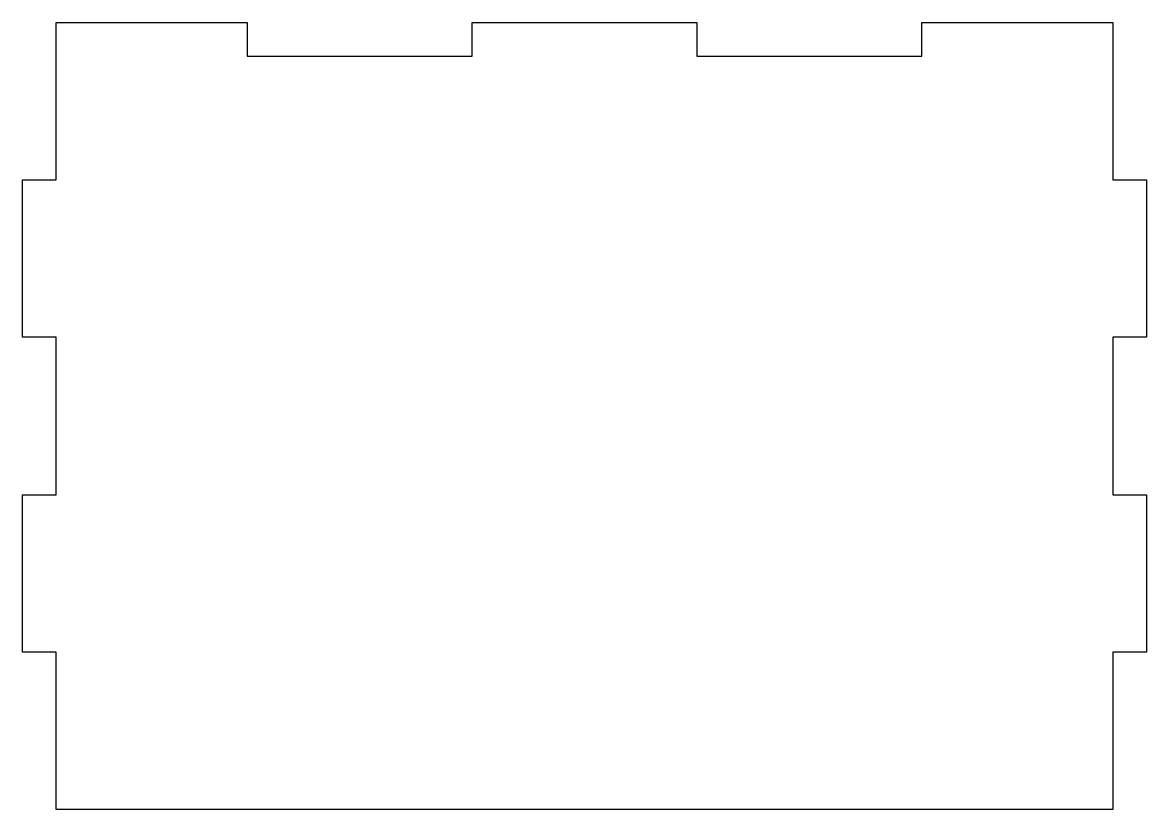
# Model space of a CAD drawing. Header units: millimetres. Extents: x -161 to -61, y 119 to 189.
import ezdxf

# ---------------------------------------------------------------- set-up
doc = ezdxf.new("R2010")
doc.units = ezdxf.units.MM
doc.layers.get('0').update_dxf_attribs({"linetype": 'CONTINUOUS'})

msp = doc.modelspace()

# ---------------------------------------------------------------- linework, layer by layer
msp.add_lwpolyline([(-141.27, 189.15), (-141.27, 186.15), (-121.27, 186.15), (-121.27, 189.15), (-101.27, 189.15), (-101.27, 186.15), (-81.27, 186.15), (-81.27, 189.15), (-64.27, 189.15), (-64.27, 175.15), (-61.27, 175.15), (-61.27, 161.15), (-64.27, 161.15), (-64.27, 147.15), (-61.27, 147.15), (-61.27, 133.15), (-64.27, 133.15), (-64.27, 119.15), (-158.27, 119.15), (-158.27, 133.15), (-161.27, 133.15), (-161.27, 147.15), (-158.27, 147.15), (-158.27, 161.15), (-161.27, 161.15), (-161.27, 175.15), (-158.27, 175.15), (-158.27, 189.15)], close=True)

doc.saveas('drawing.dxf')
